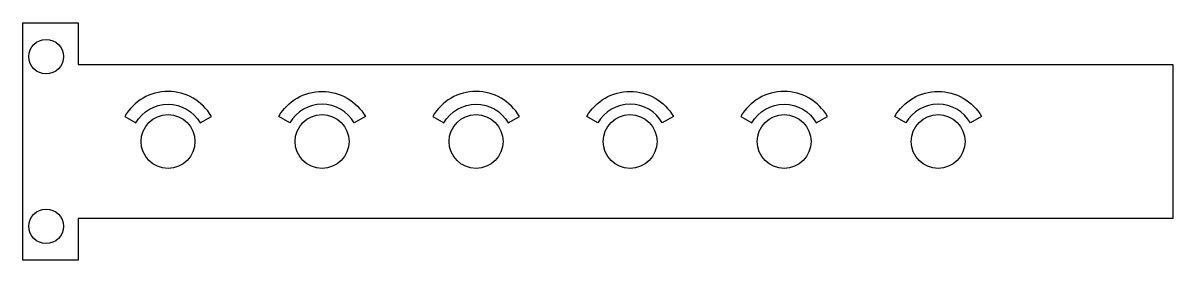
# Model space of a CAD drawing. Header units: millimetres. Extents: x 0.2 to 89.8, y 0.2 to 18.7.
import ezdxf

# ---------------------------------------------------------------- set-up
doc = ezdxf.new("R2010")
doc.units = ezdxf.units.MM
doc.layers.get('0').update_dxf_attribs({"linetype": 'CONTINUOUS'})

msp = doc.modelspace()

# ---------------------------------------------------------------- linework, layer by layer
msp.add_lwpolyline([(4.5, 15.431), (89.8, 15.431), (89.8, 3.431), (4.5, 3.431), (4.5, 0.194), (0.2, 0.194), (0.2, 18.669), (4.5, 18.669)], close=True)
for points in [[(14.011, 10.881), (14.877, 11.381, 0.57735), (8.123, 11.381), (8.989, 10.881, -0.57735)], [(26.011, 10.881, 0.57735), (20.989, 10.881), (20.123, 11.381, -0.57735), (26.877, 11.381)], [(38.011, 10.881), (38.877, 11.381, 0.57735), (32.123, 11.381), (32.989, 10.881, -0.57735)], [(50.011, 10.881, 0.57735), (44.989, 10.881), (44.123, 11.381, -0.57735), (50.877, 11.381)], [(62.011, 10.881), (62.877, 11.381, 0.57735), (56.123, 11.381), (56.989, 10.881, -0.57735)], [(74.011, 10.881, 0.57735), (68.989, 10.881), (68.123, 11.381, -0.57735), (74.877, 11.381)]]:
    msp.add_lwpolyline(points, format="xyb", close=True)
for centre, radius in [((2, 16.044), 1.35), ((11.5, 9.431), 2.1), ((23.5, 9.431), 2.1), ((35.5, 9.431), 2.1), ((47.5, 9.431), 2.1), ((59.5, 9.431), 2.1), ((71.5, 9.431), 2.1), ((2, 2.819), 1.35)]:
    msp.add_circle(centre, radius)

doc.saveas('drawing.dxf')
